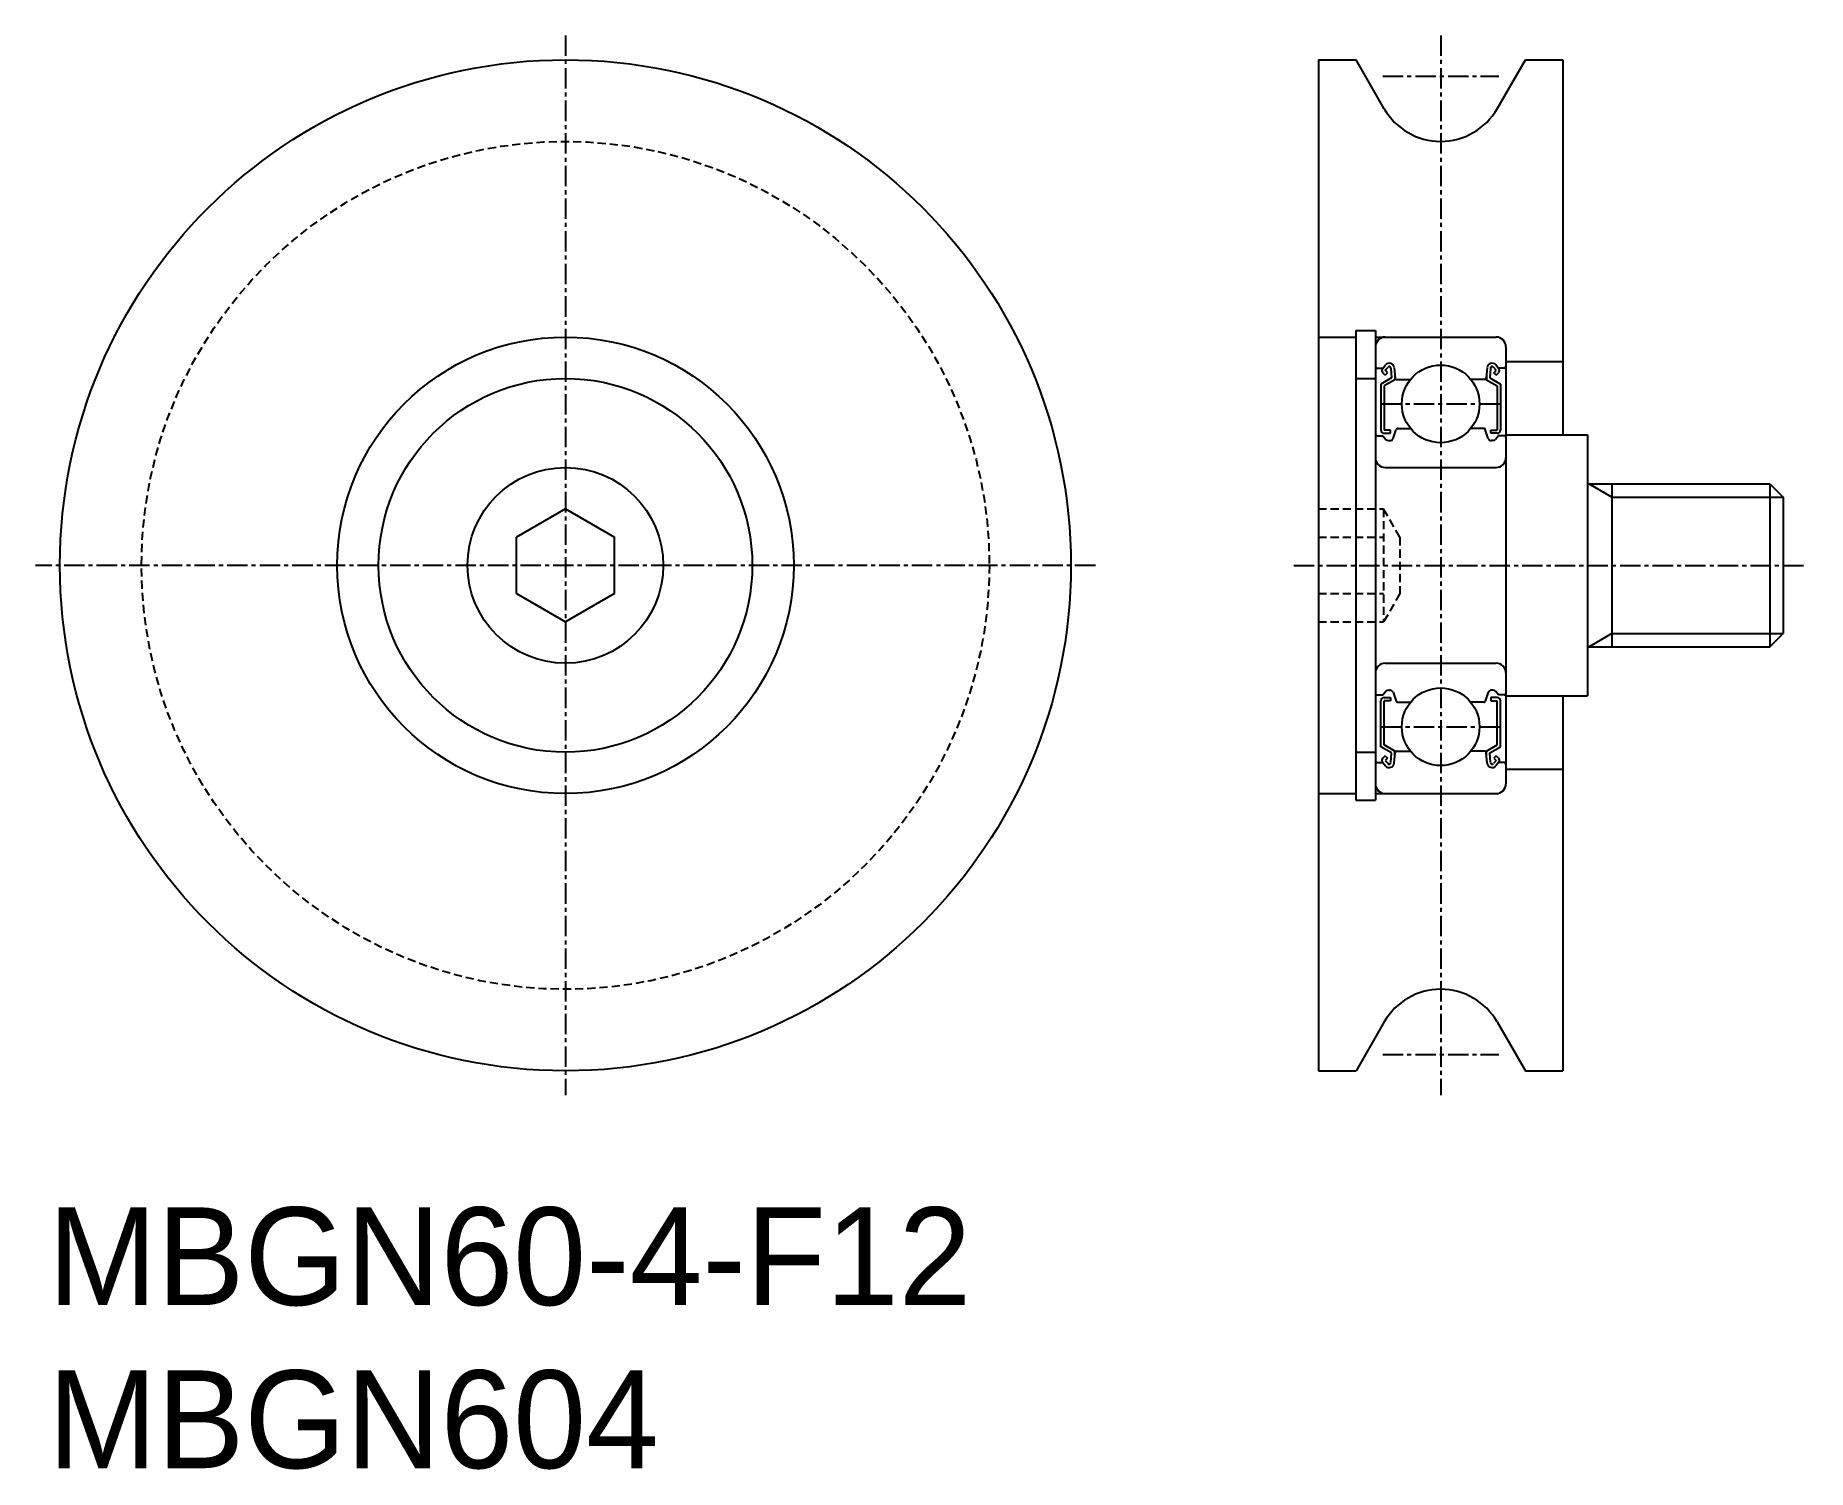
# Model space of a CAD drawing. Extents: x -287 to -178, y -60 to 28.
import ezdxf

# ---------------------------------------------------------------- set-up
doc = ezdxf.new("R2010")
doc.units = 0
doc.linetypes.add('CENTER', pattern=[2, 1.25, -0.25, 0.25, -0.25])
doc.linetypes.add('DASHED', pattern=[0.75, 0.5, -0.25])
doc.layers.get('0').update_dxf_attribs({"linetype": 'CONTINUOUS'})
doc.layers.add('CENTER', color=1, linetype='CENTER')

msp = doc.modelspace()

# ---------------------------------------------------------------- linework, layer by layer
at = {"color": 7, "linetype": 'CONTINUOUS'}
for p, q in [((-208.08, 26.37), (-205.77, 26.37)), ((-208.08, 26.37), (-208.08, -35.63)), ((-204.04, 23.37), (-205.77, 26.37)), ((-197.11, 23.37), (-195.38, 26.37)), ((-195.38, 26.37), (-193.08, 26.37)), ((-193.08, 26.37), (-193.08, 3.37)), ((-208.08, 9.37), (-205.78, 9.37)), ((-205.78, 9.77), (-204.58, 9.77)), ((-205.78, 9.77), (-205.78, -19.03)), ((-204.58, 9.77), (-204.58, -19.03)), ((-204.58, 9.37), (-197.18, 9.37)), ((-196.58, 8.77), (-196.58, -18.03)), ((-204.13, 7.45), (-203.96, 7.66)), ((-197.03, 7.45), (-197.2, 7.66)), ((-196.58, 7.87), (-193.08, 7.87)), ((-205.78, 6.83), (-204.58, 6.83)), ((-204.48, 7.47), (-204.12, 7.47)), ((-203.6, 6.87), (-204.25, 6.49)), ((-203.98, 7.04), (-204.12, 7.18)), ((-203.4, 6.75), (-204.05, 6.38)), ((-203.98, 7.33), (-203.81, 7.53)), ((-203.84, 7.18), (-203.98, 7.33)), ((-203.98, 7.04), (-203.84, 7.18)), ((-203.63, 7.47), (-203.6, 6.87)), ((-203.43, 7.49), (-203.38, 6.86)), ((-203.4, 7.11), (-203.4, 6.75)), ((-203.28, 6.77), (-202.43, 6.77)), ((-197.88, 6.77), (-198.73, 6.77)), ((-197.73, 7.49), (-197.78, 6.86)), ((-197.76, 7.11), (-197.76, 6.75)), ((-197.76, 6.75), (-197.11, 6.38)), ((-197.53, 7.47), (-197.56, 6.87)), ((-197.56, 6.87), (-196.91, 6.49)), ((-197.18, 7.33), (-197.35, 7.53)), ((-197.32, 7.18), (-197.18, 7.33)), ((-197.18, 7.04), (-197.32, 7.18)), ((-197.18, 7.04), (-197.04, 7.18)), ((-196.68, 7.47), (-197.04, 7.47)), ((-204.25, 6.49), (-204.25, 3.67)), ((-204.05, 6.38), (-204.05, 3.67)), ((-197.11, 6.38), (-197.11, 3.67)), ((-196.91, 6.49), (-196.91, 3.67)), ((-204.48, 3.32), (-204.13, 3.32)), ((-204.13, 3.32), (-203.94, 3.09)), ((-203.65, 3.67), (-204.05, 3.67)), ((-204.05, 3.47), (-203.65, 3.47)), ((-203.65, 3.47), (-203.65, 3.67)), ((-203.5, 3.15), (-203.3, 3.7)), ((-203.2, 3.77), (-202.43, 3.77)), ((-197.95, 3.77), (-198.73, 3.77)), ((-197.66, 3.15), (-197.86, 3.7)), ((-197.51, 3.67), (-197.11, 3.67)), ((-197.51, 3.47), (-197.51, 3.67)), ((-197.11, 3.47), (-197.51, 3.47)), ((-197.03, 3.32), (-197.22, 3.09)), ((-196.68, 3.32), (-197.03, 3.32)), ((-196.58, 3.37), (-191.58, 3.37)), ((-191.58, 3.37), (-191.58, -12.63)), ((-203.78, 3.02), (-203.69, 3.02)), ((-197.37, 3.02), (-197.47, 3.02)), ((-203.98, 1.37), (-197.18, 1.37)), ((-191.58, 0.37), (-180.39, 0.37)), ((-190.08, 0.37), (-190.08, -9.63)), ((-180.39, 0.37), (-180.39, -9.63)), ((-180.39, 0.37), (-179.58, -0.44)), ((-179.58, -0.44), (-179.58, -8.82)), ((-254.26, -1.17), (-257.26, -2.91)), ((-254.26, -1.17), (-251.26, -2.91)), ((-257.26, -6.36), (-257.26, -2.91)), ((-251.26, -6.36), (-251.26, -2.91)), ((-257.26, -6.36), (-254.26, -8.09)), ((-251.26, -6.36), (-254.26, -8.09)), ((-191.58, -9.63), (-180.39, -9.63)), ((-180.39, -9.63), (-179.58, -8.82)), ((-203.98, -10.63), (-197.18, -10.63)), ((-204.48, -12.58), (-204.13, -12.58)), ((-204.25, -15.76), (-204.25, -12.93)), ((-204.13, -12.58), (-203.94, -12.35)), ((-204.05, -12.73), (-203.65, -12.73)), ((-203.65, -12.93), (-204.05, -12.93)), ((-204.05, -15.64), (-204.05, -12.93)), ((-203.78, -12.28), (-203.69, -12.28)), ((-203.65, -12.73), (-203.65, -12.93)), ((-203.5, -12.41), (-203.3, -12.97)), ((-203.2, -13.03), (-202.43, -13.03)), ((-197.95, -13.03), (-198.73, -13.03)), ((-197.66, -12.41), (-197.86, -12.97)), ((-197.11, -12.73), (-197.51, -12.73)), ((-197.51, -12.73), (-197.51, -12.93)), ((-197.51, -12.93), (-197.11, -12.93)), ((-197.37, -12.28), (-197.47, -12.28)), ((-197.03, -12.58), (-197.22, -12.35)), ((-197.11, -15.64), (-197.11, -12.93)), ((-196.68, -12.58), (-197.03, -12.58)), ((-196.91, -15.76), (-196.91, -12.93)), ((-196.58, -12.63), (-191.58, -12.63)), ((-193.08, -12.63), (-193.08, -35.63)), ((-205.78, -16.09), (-204.58, -16.09)), ((-203.6, -16.13), (-204.25, -15.76)), ((-203.4, -16.02), (-204.05, -15.64)), ((-203.63, -16.73), (-203.6, -16.13)), ((-203.43, -16.76), (-203.38, -16.12)), ((-203.4, -16.38), (-203.4, -16.02)), ((-203.28, -16.03), (-202.43, -16.03)), ((-197.88, -16.03), (-198.73, -16.03)), ((-197.73, -16.76), (-197.78, -16.12)), ((-197.76, -16.02), (-197.11, -15.64)), ((-197.76, -16.38), (-197.76, -16.02)), ((-197.56, -16.13), (-196.91, -15.76)), ((-197.53, -16.73), (-197.56, -16.13)), ((-204.48, -16.73), (-204.12, -16.73)), ((-204.13, -16.72), (-203.96, -16.92)), ((-203.98, -16.31), (-204.12, -16.45)), ((-203.98, -16.31), (-203.84, -16.45)), ((-203.84, -16.45), (-203.98, -16.59)), ((-203.98, -16.59), (-203.81, -16.79)), ((-197.18, -16.59), (-197.35, -16.79)), ((-197.18, -16.31), (-197.32, -16.45)), ((-197.32, -16.45), (-197.18, -16.59)), ((-197.03, -16.72), (-197.2, -16.92)), ((-197.18, -16.31), (-197.04, -16.45)), ((-196.68, -16.73), (-197.04, -16.73)), ((-196.58, -17.13), (-193.08, -17.13)), ((-208.08, -18.63), (-205.78, -18.63)), ((-205.78, -19.03), (-204.58, -19.03)), ((-204.58, -18.63), (-197.18, -18.63)), ((-204.04, -32.63), (-205.77, -35.63)), ((-197.11, -32.63), (-195.38, -35.63)), ((-208.08, -35.63), (-205.77, -35.63)), ((-195.38, -35.63), (-193.08, -35.63))]:
    msp.add_line(p, q, dxfattribs=at)
at = {"color": 3, "linetype": 'CONTINUOUS'}
for p, q in [((-190.08, -0.45), (-191.49, 0.37)), ((-190.08, -0.45), (-179.58, -0.45)), ((-190.08, -8.82), (-191.48, -9.63)), ((-190.08, -8.82), (-179.58, -8.82))]:
    msp.add_line(p, q, dxfattribs=at)
at = {"color": 3, "linetype": 'DASHED'}
for p, q in [((-208.08, -1.17), (-204.08, -1.17)), ((-203.08, -2.91), (-204.08, -1.17)), ((-204.08, -1.17), (-204.08, -8.09)), ((-208.08, -2.91), (-204.08, -2.91)), ((-203.08, -2.91), (-203.08, -6.36)), ((-208.08, -6.36), (-204.08, -6.36)), ((-203.08, -6.36), (-204.08, -8.09)), ((-208.08, -8.09), (-204.08, -8.09))]:
    msp.add_line(p, q, dxfattribs=at)
at = {"color": 7, "linetype": 'CONTINUOUS'}
for centre, radius in [((-254.26, -4.63), 31), ((-254.26, -4.63), 14), ((-200.58, 5.27), 2.38), ((-254.26, -4.63), 11.46), ((-254.26, -4.63), 6), ((-200.58, -14.53), 2.38)]:
    msp.add_circle(centre, radius, dxfattribs=at)
at = {"color": 3, "linetype": 'DASHED'}
msp.add_circle((-254.26, -4.63), 26, dxfattribs=at)
at = {"color": 7, "linetype": 'CONTINUOUS'}
for centre, radius, start, end in [((-200.58, 25.37), 4, 210, 330), ((-203.98, 8.77), 0.6, 90, 180), ((-197.18, 8.77), 0.6, 0, 90), ((-203.73, 7.47), 0.3, 4.9354, 140.137), ((-197.43, 7.47), 0.3, 39.863, 175.0646), ((-204.48, 7.57), 0.1, 180, 270), ((-203.98, 7.33), 0.2, 140.137, 225.002), ((-203.73, 7.46), 0.1, 3.1017, 139.9503), ((-203.28, 6.87), 0.1, 184.9354, 270), ((-197.88, 6.87), 0.1, 270, 355.0646), ((-197.43, 7.46), 0.1, 40.0497, 176.8983), ((-197.18, 7.33), 0.2, 314.998, 39.863), ((-196.68, 7.57), 0.1, 270, 0), ((-204.48, 3.22), 0.1, 90, 180.8103), ((-204.05, 3.67), 0.2, 180, 270), ((-203.2, 3.67), 0.1, 90, 159.9916), ((-197.95, 3.67), 0.1, 20.0084, 90), ((-197.11, 3.67), 0.2, 270, 0), ((-196.68, 3.22), 0.1, 359.1897, 90), ((-203.78, 3.22), 0.2, 219.9762, 270), ((-203.69, 3.22), 0.2, 270, 339.9916), ((-197.47, 3.22), 0.2, 200.0084, 270), ((-197.37, 3.22), 0.2, 270, 320.0238), ((-203.98, 1.97), 0.6, 180, 270), ((-197.18, 1.97), 0.6, 270, 0), ((-203.98, -11.23), 0.6, 90, 180), ((-197.18, -11.23), 0.6, 0, 90), ((-204.48, -12.48), 0.1, 179.1897, 270), ((-204.05, -12.93), 0.2, 90, 180), ((-203.78, -12.48), 0.2, 90, 140.0238), ((-203.69, -12.48), 0.2, 20.0084, 90), ((-203.2, -12.93), 0.1, 200.0084, 270), ((-197.95, -12.93), 0.1, 270, 339.9916), ((-197.47, -12.48), 0.2, 90, 159.9916), ((-197.37, -12.48), 0.2, 39.9762, 90), ((-197.11, -12.93), 0.2, 0, 90), ((-196.68, -12.48), 0.1, 270, 0.8103), ((-203.28, -16.13), 0.1, 90, 175.0646), ((-197.88, -16.13), 0.1, 4.9354, 90), ((-204.48, -16.83), 0.1, 90, 180), ((-203.98, -16.59), 0.2, 134.998, 219.863), ((-203.73, -16.73), 0.3, 219.863, 355.0646), ((-203.73, -16.73), 0.1, 220.0497, 356.8983), ((-197.43, -16.73), 0.3, 184.9354, 320.137), ((-197.43, -16.73), 0.1, 183.1017, 319.9503), ((-197.18, -16.59), 0.2, 320.137, 45.002), ((-196.68, -16.83), 0.1, 0, 90), ((-203.98, -18.03), 0.6, 180, 270), ((-197.18, -18.03), 0.6, 270, 0), ((-200.58, -34.63), 4, 30, 150)]:
    msp.add_arc(centre, radius, start, end, dxfattribs=at)
at = {"layer": 'CENTER', "color": 1, "linetype": 'CENTER'}
for p, q in [((-254.26, 27.87), (-254.26, -37.13)), ((-200.58, 27.87), (-200.58, -37.13)), ((-204.13, 25.37), (-197.02, 25.37)), ((-204.23, 5.27), (-196.92, 5.27)), ((-221.76, -4.63), (-286.76, -4.63)), ((-209.58, -4.63), (-178.08, -4.63)), ((-204.23, -14.53), (-196.92, -14.53)), ((-204.13, -34.63), (-197.02, -34.63))]:
    msp.add_line(p, q, dxfattribs=at)

# ---------------------------------------------------------------- texts
at = {"color": 7, "linetype": 'CONTINUOUS'}
for s, p in [('MBGN60-4-F12', (-285.99, -50)), ('MBGN604', (-285.99, -60))]:
    msp.add_text(s, height=6, dxfattribs=at).set_placement(p)

doc.saveas('drawing.dxf')
